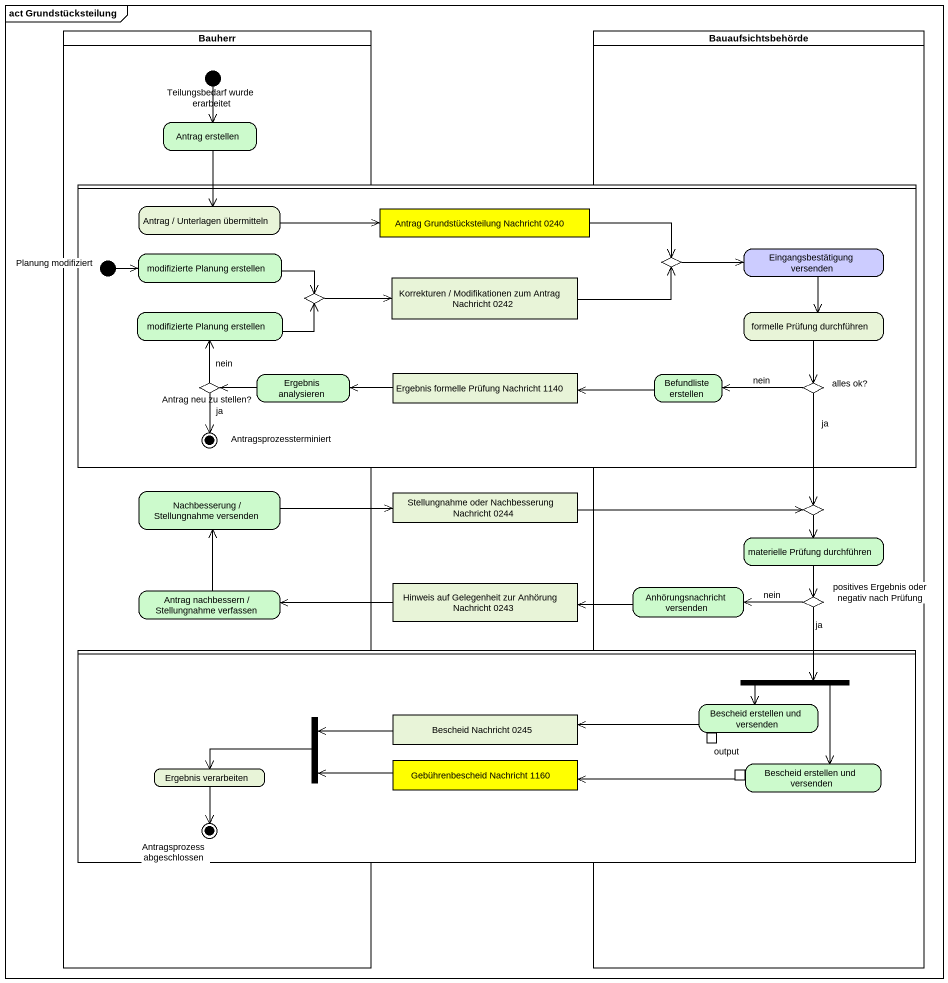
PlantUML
@startuml
mainframe act Grundstücksteilung
hide empty description
state Bauherr <<partition>> {
  state "Teilungsbedarf wurde erarbeitet" as Teilungsbedarf_wurde <<start>>
  state "Antrag erstellen" as Antrag_erstellen #CCFACC
  state "Nachbesserung / Stellungnahme versenden" as Nachbesserung_Stellungnahme #CCFACC
  state "Antrag nachbessern / Stellungnahme verfassen" as Antrag_nachbessern #CCFACC
}
state Bauaufsichtsbehörde <<partition>> {
  state choice3 <<choice>>
  state "materielle Prüfung durchführen" as materielle_Prüfung #CCFACC
  state "Anhörungsnachricht versenden" as Anhörungsnachricht_versenden #CCFACC
  state "positives Ergebnis oder negativ nach Prüfung" as positives_Ergebnis_oder <<choice>>
}
state " " as lane1 <<partition>> {
  state "Antrag / Unterlagen übermitteln" as Antrag_Unterlagen
  state "Antrag Grundstücksteilung Nachricht 0240" as Antrag_Grundstücksteilung <<object>> #FFFF00
  state "modifizierte Planung erstellen" as modifizierte_Planung #CCFACC
  state choice1 <<choice>>
  state "Eingangsbestätigung versenden" as Eingangsbestätigung #CCCCFF
  state "Planung modifiziert" as Planung_modifiziert <<start>>
  state choice2 <<choice>>
  state "Korrekturen / Modifikationen zum Antrag Nachricht 0242" as Korrekturen_Modifikationen <<object>>
  state "modifizierte Planung erstellen" as modifizierte_Planung_2 #CCFACC
  state "formelle Prüfung durchführen" as formelle_Prüfung_durchführen
  state "Ergebnis analysieren" as Ergebnis_analysieren #CCFACC
  state "Ergebnis formelle Prüfung Nachricht 1140" as Ergebnis_formelle_Prüfung <<object>>
  state "Befundliste erstellen" as Befundliste_erstellen #CCFACC
  state "Antrag neu zu stellen?" as Antrag_neu_zu_stellen <<choice>>
  state "alles ok?" as alles_ok <<choice>>
  state Antragsprozessterminiert <<end>>
}
state "Stellungnahme oder Nachbesserung Nachricht 0244" as Stellungnahme_oder <<object>>
state "Hinweis auf Gelegenheit zur Anhörung Nachricht 0243" as Hinweis_auf_Gelegenheit_zur <<object>>
state " " as lane2 <<partition>> {
  state fork1 <<fork>>
  state fork2 <<join>>
  state "Bescheid Nachricht 0245" as Bescheid_Nachricht_0245 <<object>>
  state "Bescheid erstellen und versenden" as Bescheid_erstellen_und #CCFACC {
    state output <<outputPin>>
  }
  state "Gebührenbescheid Nachricht 1160" as Gebührenbescheid_Nachricht <<object>> #FFFF00
  state "Ergebnis verarbeiten" as Ergebnis_verarbeiten
  state "Bescheid erstellen und versenden" as Bescheid_erstellen_und_2 #CCFACC {
    state pin1 <<outputPin>>
  }
  state "Antragsprozess abgeschlossen" as Antragsprozess_abgeschlossen <<end>>
}
Teilungsbedarf_wurde --> Antrag_erstellen
Antrag_erstellen --> Antrag_Unterlagen
Antrag_Unterlagen -right-> Antrag_Grundstücksteilung
Antrag_Grundstücksteilung -right-> choice1
modifizierte_Planung -right-> choice2
choice1 -right-> Eingangsbestätigung
Eingangsbestätigung --> formelle_Prüfung_durchführen
Planung_modifiziert -right-> modifizierte_Planung
choice2 -right-> Korrekturen_Modifikationen
Korrekturen_Modifikationen -right-> choice1
modifizierte_Planung_2 -right-> choice2
formelle_Prüfung_durchführen --> alles_ok
Ergebnis_analysieren -left-> Antrag_neu_zu_stellen
Ergebnis_formelle_Prüfung -left-> Ergebnis_analysieren
Befundliste_erstellen -left-> Ergebnis_formelle_Prüfung
Antrag_neu_zu_stellen -up-> modifizierte_Planung_2 : nein
Antrag_neu_zu_stellen --> Antragsprozessterminiert : ja
alles_ok -left-> Befundliste_erstellen : nein
alles_ok --> choice3 : ja
Nachbesserung_Stellungnahme -right-> Stellungnahme_oder
Stellungnahme_oder -right-> choice3
choice3 --> materielle_Prüfung
materielle_Prüfung --> positives_Ergebnis_oder
Antrag_nachbessern -up-> Nachbesserung_Stellungnahme
Hinweis_auf_Gelegenheit_zur -left-> Antrag_nachbessern
Anhörungsnachricht_versenden -left-> Hinweis_auf_Gelegenheit_zur
positives_Ergebnis_oder -left-> Anhörungsnachricht_versenden : nein
positives_Ergebnis_oder --> fork1 : ja
fork1 --> Bescheid_erstellen_und
fork1 --> Bescheid_erstellen_und_2
fork2 -left-> Ergebnis_verarbeiten
Bescheid_Nachricht_0245 -left-> fork2
Bescheid_erstellen_und -left-> Bescheid_Nachricht_0245
Gebührenbescheid_Nachricht -left-> fork2
Ergebnis_verarbeiten --> Antragsprozess_abgeschlossen
Bescheid_erstellen_und_2 -left-> Gebührenbescheid_Nachricht
@enduml
